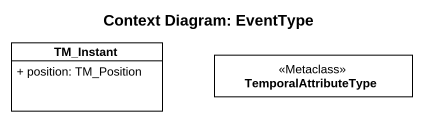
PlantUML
@startuml
title Context Diagram: EventType
hide circle
hide empty members
skinparam classAttributeIconSize 0
class TM_Instant {
  + position: TM_Position
}
class TemporalAttributeType <<Metaclass>>
@enduml
